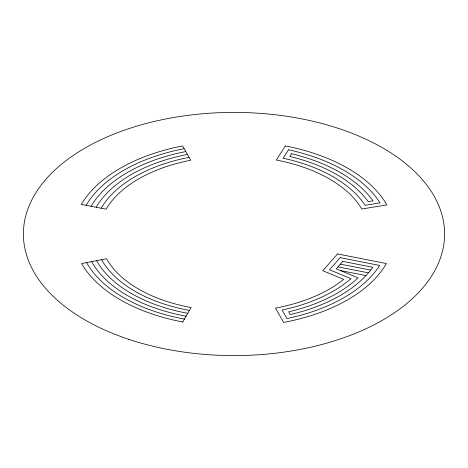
<?xml version="1.0" encoding="UTF-8"?>
<svg xmlns="http://www.w3.org/2000/svg" width="468" height="468" viewBox="0 0 468 468"><rect width="100%" height="100%" fill="white"/><g stroke="black" fill="none" stroke-linecap="round" stroke-linejoin="round"><path stroke-width="0.7" d="M182.631 322.072L191.149 307.552A130.209 75.178 0 0 1 106.605 258.74L81.59 263.554A159.149 91.88 0 0 0 182.812 321.99M81.59 204.446L106.125 209.167A134.913 77.893 0 0 1 190.757 160.22L182.631 145.928A160.969 92.933 0 0 0 81.45 204.346M340.4 264.127L370.685 270.094M337.995 266.865L368.415 272.856M340.447 270.557L365.958 275.588M96.145 207.23A145.443 83.971 0 0 1 187.381 154.458M86.165 205.288A155.979 90.049 0 0 1 184.006 148.701M91.155 206.259A150.714 87.013 0 0 1 185.691 151.579M101.135 208.201A140.178 80.929 0 0 1 189.066 157.342M184.755 319.135A151.269 87.335 0 0 1 86.539 262.431M186.352 316.239A146.004 84.293 0 0 1 91.558 261.507M187.949 313.344A140.739 81.257 0 0 1 96.572 260.588M189.552 310.448A135.474 78.214 0 0 1 101.591 259.664M285.369 145.928L276.313 160.038A134.913 77.893 0 0 1 361.799 209.032L386.86 204.879A160.969 92.933 0 0 0 285.369 145.928M288.499 149.795L283.111 158.196A140.178 80.929 0 0 1 365.087 205.329L380.051 202.849A155.704 89.891 0 0 0 288.499 149.795M291.57 153.756L289.838 156.464A145.443 83.971 0 0 1 368.217 201.644L373.043 200.842A150.439 86.855 0 0 0 291.57 153.756M337.545 253.925L322.809 270.72L343.652 279.378A134.913 77.893 0 0 1 275.5 308.12L283.62 322.405A160.068 92.412 0 0 0 386.41 263.554L337.545 253.925M340.172 257.657L329.542 269.773L350.918 278.653A140.178 80.929 0 0 1 282.116 310.015L286.96 318.538A154.803 89.376 0 0 0 379.683 265.444L340.172 257.657M342.804 261.384L336.276 268.825L358.026 277.863A145.443 83.971 0 0 1 288.68 311.811L290.248 314.56A149.538 86.334 0 0 0 372.78 267.292L342.804 261.384M128.7 339.3A210.6 121.586 0 0 0 444.6 234A210.6 121.586 0 0 0 128.7 128.7A210.6 121.586 0 0 0 128.7 339.3"/></g></svg>
